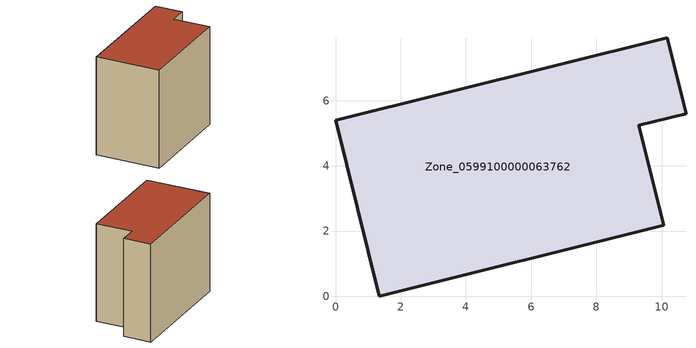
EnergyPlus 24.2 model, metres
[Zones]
Zone_0599100000063762
 floor ground (C_G): 0,5.39 10.17,7.93 10.75,5.6 9.3,5.24 10.06,2.18 1.34,0 z0
 wall outside (C_F): 1.34,0 10.06,2.18 9.3,5.24 10.75,5.6 10.17,7.93 0,5.39 1.34,0 z0:8.56
 roof outside (C_R): 10.17,7.93 0,5.39 1.34,0 10.06,2.18 9.3,5.24 10.75,5.6 z8.56
[BUILDING]
Pand.0599100000063762: North Axis=0; Terrain=City; Loads Convergence Tolerance Value=0.04; Temperature Convergence Tolerance Value=0.4; Solar Distribution=FullExterior; Maximum Number of Warmup Days=25; Minimum Number of Warmup Days=1
[Site:Location]
Rotterdam.The.Hague.AP_ZH_NLD Design_Conditions: Latitude=51.96; Longitude=4.45; Time Zone=1; Elevation=-4.5
[SITE:GROUNDTEMPERATURE:BUILDINGSURFACE]
18, 18, 18, 18, 18, 18, 18, 18, 18, 18, 18, 18
[MATERIAL] Thermal Absorptance=0.9; Solar Absorptance=0.7; Visible Absorptance=0.7
Name | Roughness | Thickness | Conductivity | Density | Specific Heat
G.TI.1975-1991 | MediumSmooth | 0.15 | 0.288461 | 540 | 1210
F.TI.1975-1991 | Rough | 0.3 | 0.230769 | 1920 | 840
R.TI.1975-1991 | MediumRough | 0.2 | 0.153846 | 1500 | 1000
[CONSTRUCTION]
C_G: G.TI.1975-1991
C_F: F.TI.1975-1991
C_R: R.TI.1975-1991
[ZONE]
Zone_0599100000063762: Type=1; Multiplier=1; Ceiling Height=Autocalculate; Volume=Autocalculate; Floor Area=autocalculate; Part of Total Floor Area=Yes
[ZONEINFILTRATION:DESIGNFLOWRATE]
Infil_Zone_0599100000063762: Zone or ZoneList or Space or SpaceList=Zone_0599100000063762; Schedule=AlwaysOn; Design Flow Rate Calculation Method=Flow/Area; Flow Rate per Floor Area=0.003; Constant Term Coefficient=1; Temperature Term Coefficient=0; Velocity Term Coefficient=0; Velocity Squared Term Coefficient=0
[HVACTEMPLATE:ZONE:IDEALLOADSAIRSYSTEM]
Zone_0599100000063762: Maximum Heating Supply Air Temperature=50; Minimum Cooling Supply Air Temperature=13; Maximum Heating Supply Air Humidity Ratio=0.0156; Minimum Cooling Supply Air Humidity Ratio=0.0077; Heating Limit=NoLimit; Cooling Limit=NoLimit; Dehumidification Control Type=ConstantSensibleHeatRatio; Cooling Sensible Heat Ratio=0.7; Dehumidification Setpoint=60; Humidification Control Type=None; Humidification Setpoint=30; Outdoor Air Method=None; Outdoor Air Flow Rate per Person=0.00944; Outdoor Air Flow Rate per Zone Floor Area=0; Outdoor Air Flow Rate per Zone=0; Demand Controlled Ventilation Type=None; Outdoor Air Economizer Type=NoEconomizer; Heat Recovery Type=None; Sensible Heat Recovery Effectiveness=0.7; Latent Heat Recovery Effectiveness=0.65
[ZONECONTROL:THERMOSTAT]
ThermostatControl_Zone_0599100000063762: Zone or ZoneList=Zone_0599100000063762; Control Type Schedule=DualSetpointControlType; Control 1=Thermostat_Zone_0599100000063762; Temperature Difference Between Cutout And Setpoint=0
[THERMOSTATSETPOINT:DUALSETPOINT]
Thermostat_Zone_0599100000063762: Heating Setpoint Temperature Schedule=HeatingSetpoint_Zone_0599100000063762; Cooling Setpoint Temperature Schedule=CoolingSetpoint_Zone_0599100000063762
[SCHEDULE:COMPACT]
HeatingSetpoint_Zone_0599100000063762: Through: 12/31, For: AllDays, Until: 24:00, 21
CoolingSetpoint_Zone_0599100000063762: Through: 12/31, For: AllDays, Until: 24:00, 24
DualSetpointControlType: Through: 12/31, For: AllDays, Until: 24:00, 4
AlwaysOn: Through: 12/31, For: AllDays, Until: 24:00, 1
